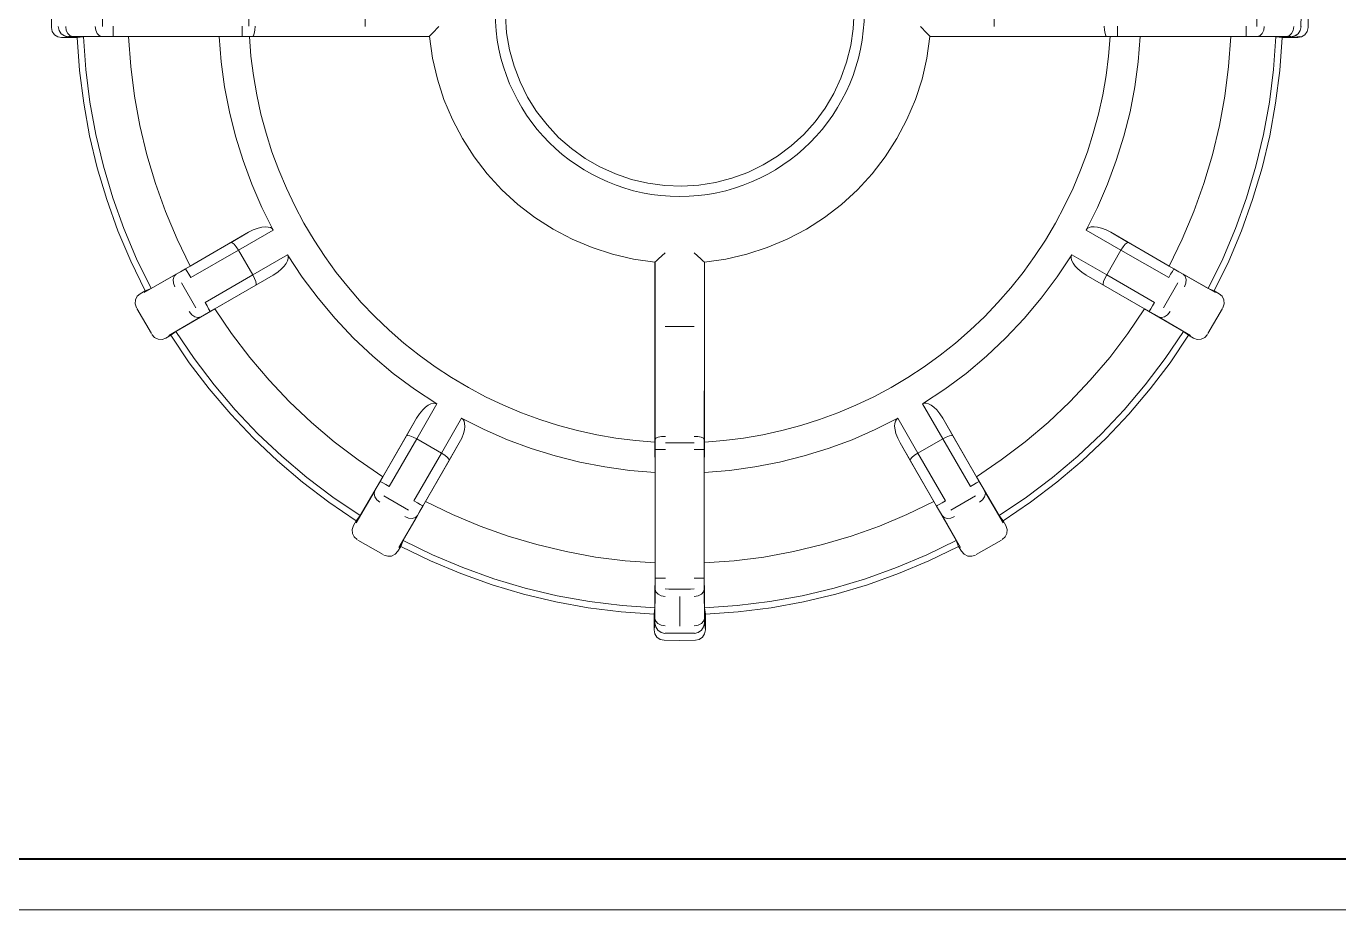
# Model space of a CAD drawing. Header units: millimetres. Extents: x -3630 to 1270, y -52213 to -49192.
# Drawn here: x -1642.07 to -1616.49, y -51440.64 to -51423.42 of the extents above; entities that cross this region are included whole.
import ezdxf

# ---------------------------------------------------------------- set-up
doc = ezdxf.new("R2010")
doc.units = ezdxf.units.MM
doc.linetypes.add('CENTER', pattern=[2, 1.25, -0.25, 0.25, -0.25])
doc.layers.add('1', color=1, linetype='CENTER')

msp = doc.modelspace()

# ---------------------------------------------------------------- linework, layer by layer
at = {"layer": '1', "color": 7, "linetype": 'Continuous', "lineweight": 18}
for p, q in [((-1641.582, -51422.84), (-1641.582, -51423.45)), ((-1617.09, -51423.45), (-1617.09, -51422.84)), ((-1641.248, -51423.627), (-1641.382, -51423.645)), ((-1641.382, -51423.645), (-1641.076, -51423.645)), ((-1640.588, -51423.624), (-1641.161, -51423.626)), ((-1640.952, -51423.628), (-1641.076, -51423.645)), ((-1640.075, -51423.625), (-1640.952, -51423.628)), ((-1637.866, -51423.624), (-1640.376, -51423.624)), ((-1640.075, -51423.625), (-1638.312, -51423.625)), ((-1638.312, -51423.625), (-1637.722, -51423.626)), ((-1637.662, -51423.624), (-1637.866, -51423.624)), ((-1637.722, -51423.626), (-1634.212, -51423.626)), ((-1635.769, -51423.625), (-1637.662, -51423.624)), ((-1635.207, -51423.626), (-1635.769, -51423.625)), ((-1634.215, -51423.626), (-1635.207, -51423.626)), ((-1620.95, -51423.626), (-1624.46, -51423.626)), ((-1624.457, -51423.626), (-1623.466, -51423.626)), ((-1623.466, -51423.626), (-1622.904, -51423.625)), ((-1622.904, -51423.625), (-1621.011, -51423.624)), ((-1621.011, -51423.624), (-1620.806, -51423.624)), ((-1620.36, -51423.625), (-1620.95, -51423.626)), ((-1620.806, -51423.624), (-1618.297, -51423.624)), ((-1618.597, -51423.625), (-1620.36, -51423.625)), ((-1617.72, -51423.628), (-1618.597, -51423.625)), ((-1618.085, -51423.624), (-1617.512, -51423.626)), ((-1617.597, -51423.645), (-1617.72, -51423.628)), ((-1617.29, -51423.645), (-1617.597, -51423.645)), ((-1617.408, -51423.629), (-1617.29, -51423.645)), ((-1637.738, -51427.44), (-1638.877, -51428.098)), ((-1637.738, -51427.44), (-1638.079, -51427.638)), ((-1637.936, -51427.788), (-1637.256, -51427.396)), ((-1621.416, -51427.396), (-1620.736, -51427.788)), ((-1620.935, -51427.44), (-1619.795, -51428.098)), ((-1620.594, -51427.638), (-1620.935, -51427.44)), ((-1638.966, -51428.151), (-1638.079, -51427.638)), ((-1638.866, -51428.324), (-1637.936, -51427.788)), ((-1637.658, -51428.271), (-1637.936, -51427.788)), ((-1636.978, -51427.878), (-1637.658, -51428.271)), ((-1621.014, -51428.271), (-1621.695, -51427.878)), ((-1620.736, -51427.788), (-1621.014, -51428.271)), ((-1620.736, -51427.788), (-1619.806, -51428.324)), ((-1619.706, -51428.151), (-1620.594, -51427.638)), ((-1639.638, -51428.534), (-1638.877, -51428.098)), ((-1629.818, -51431.531), (-1629.818, -51428.021)), ((-1629.817, -51428.023), (-1629.817, -51429.015)), ((-1628.855, -51431.531), (-1628.855, -51428.021)), ((-1628.855, -51428.023), (-1628.855, -51429.015)), ((-1619.795, -51428.098), (-1619.034, -51428.534)), ((-1637.658, -51428.271), (-1638.587, -51428.808)), ((-1637.257, -51428.273), (-1638.396, -51428.93)), ((-1637.599, -51428.469), (-1637.257, -51428.273)), ((-1621.415, -51428.273), (-1620.276, -51428.93)), ((-1621.415, -51428.273), (-1621.074, -51428.469)), ((-1620.086, -51428.808), (-1621.014, -51428.271)), ((-1639.753, -51428.581), (-1639.849, -51428.637)), ((-1639.753, -51428.581), (-1639.638, -51428.534)), ((-1638.487, -51428.981), (-1637.599, -51428.469)), ((-1620.186, -51428.981), (-1621.074, -51428.469)), ((-1619.034, -51428.534), (-1618.92, -51428.581)), ((-1618.92, -51428.581), (-1618.824, -51428.637)), ((-1639.63, -51429.415), (-1639.913, -51428.924)), ((-1638.396, -51428.93), (-1639.154, -51429.371)), ((-1629.817, -51429.015), (-1629.817, -51429.577)), ((-1628.855, -51429.015), (-1628.855, -51429.577)), ((-1619.518, -51429.371), (-1620.276, -51428.93)), ((-1618.759, -51428.924), (-1619.042, -51429.415)), ((-1639.154, -51429.371), (-1639.253, -51429.447)), ((-1619.42, -51429.447), (-1619.518, -51429.371)), ((-1639.253, -51429.447), (-1639.349, -51429.503)), ((-1629.817, -51429.577), (-1629.815, -51431.47)), ((-1628.855, -51429.577), (-1628.857, -51431.47)), ((-1619.42, -51429.447), (-1619.324, -51429.503)), ((-1634.462, -51431.466), (-1634.069, -51430.786)), ((-1624.603, -51430.786), (-1624.21, -51431.466)), ((-1634.464, -51431.066), (-1635.122, -51432.205)), ((-1634.464, -51431.066), (-1634.661, -51431.407)), ((-1633.587, -51431.064), (-1633.98, -51431.745)), ((-1624.692, -51431.745), (-1625.085, -51431.064)), ((-1624.208, -51431.066), (-1623.55, -51432.205)), ((-1624.012, -51431.407), (-1624.208, -51431.066)), ((-1635.173, -51432.295), (-1634.661, -51431.407)), ((-1635, -51432.395), (-1634.462, -51431.466)), ((-1633.98, -51431.745), (-1634.462, -51431.466)), ((-1629.815, -51431.47), (-1629.815, -51431.675)), ((-1628.857, -51431.47), (-1628.857, -51431.675)), ((-1624.21, -51431.466), (-1624.692, -51431.745)), ((-1624.21, -51431.466), (-1623.672, -51432.395)), ((-1623.499, -51432.295), (-1624.012, -51431.407)), ((-1633.632, -51431.546), (-1634.29, -51432.685)), ((-1633.83, -51431.887), (-1633.632, -51431.546)), ((-1629.817, -51432.12), (-1629.818, -51431.531)), ((-1629.815, -51431.675), (-1629.815, -51434.184)), ((-1628.857, -51431.675), (-1628.857, -51434.184)), ((-1628.856, -51432.121), (-1628.855, -51431.531)), ((-1625.04, -51431.546), (-1624.383, -51432.685)), ((-1625.04, -51431.546), (-1624.843, -51431.887)), ((-1633.98, -51431.745), (-1634.515, -51432.675)), ((-1634.342, -51432.775), (-1633.83, -51431.887)), ((-1624.33, -51432.775), (-1624.843, -51431.887)), ((-1624.157, -51432.675), (-1624.692, -51431.745)), ((-1635.563, -51432.963), (-1635.122, -51432.205)), ((-1629.817, -51433.884), (-1629.817, -51432.12)), ((-1628.856, -51433.884), (-1628.856, -51432.121)), ((-1623.55, -51432.205), (-1623.109, -51432.963)), ((-1634.29, -51432.685), (-1634.726, -51433.446)), ((-1623.947, -51433.446), (-1624.383, -51432.685)), ((-1635.639, -51433.061), (-1635.563, -51432.963)), ((-1623.109, -51432.963), (-1623.033, -51433.061)), ((-1635.639, -51433.061), (-1635.694, -51433.157)), ((-1623.033, -51433.061), (-1622.978, -51433.157)), ((-1635.116, -51433.722), (-1635.607, -51433.439)), ((-1634.726, -51433.446), (-1634.773, -51433.561)), ((-1623.9, -51433.561), (-1623.947, -51433.446)), ((-1623.066, -51433.439), (-1623.557, -51433.722)), ((-1634.773, -51433.561), (-1634.828, -51433.657)), ((-1623.9, -51433.561), (-1623.844, -51433.657)), ((-1629.82, -51434.761), (-1629.817, -51433.884)), ((-1628.856, -51433.884), (-1628.853, -51434.761)), ((-1629.816, -51434.396), (-1629.818, -51434.969)), ((-1628.857, -51434.396), (-1628.855, -51434.969)), ((-1629.836, -51434.884), (-1629.82, -51434.761)), ((-1628.853, -51434.761), (-1628.836, -51434.884)), ((-1629.836, -51435.191), (-1629.836, -51434.884)), ((-1628.836, -51435.191), (-1628.836, -51434.884)), ((-1629.818, -51435.057), (-1629.836, -51435.191)), ((-1628.854, -51435.057), (-1628.836, -51435.191)), ((-1629.641, -51435.391), (-1629.336, -51435.395)), ((-1629.336, -51435.395), (-1629.031, -51435.391)), ((-1664.336, -51439.645), (-1594.336, -51439.645)), ((-1594.336, -51439.667), (-1664.336, -51439.667)), ((-1665.836, -51440.645), (-1592.836, -51440.645))]:
    msp.add_line(p, q, dxfattribs=at)
at = {"layer": '1', "color": 7, "linetype": 'Continuous', "lineweight": 13}
for p, q in [((-1637.736, -51422.865), (-1637.736, -51423.424)), ((-1635.466, -51422.863), (-1635.466, -51423.426)), ((-1623.206, -51423.426), (-1623.206, -51422.863)), ((-1621.015, -51423.623), (-1622.908, -51423.625)), ((-1618.297, -51423.623), (-1620.806, -51423.623)), ((-1617.347, -51423.611), (-1617.213, -51423.629)), ((-1639.161, -51428.264), (-1639.775, -51428.615)), ((-1619.511, -51428.264), (-1618.897, -51428.615)), ((-1638.766, -51428.912), (-1639.046, -51428.427)), ((-1619.627, -51428.427), (-1619.907, -51428.912)), ((-1639.913, -51428.925), (-1639.63, -51429.415)), ((-1638.682, -51429.094), (-1639.293, -51429.449)), ((-1619.99, -51429.094), (-1619.379, -51429.449)), ((-1619.042, -51429.414), (-1618.759, -51428.924)), ((-1629.617, -51429.275), (-1629.055, -51429.275)), ((-1629.057, -51431.545), (-1629.615, -51431.545)), ((-1635.285, -51432.49), (-1635.641, -51433.102)), ((-1623.387, -51432.491), (-1623.031, -51433.102)), ((-1634.619, -51432.854), (-1635.104, -51432.574)), ((-1624.054, -51432.854), (-1623.569, -51432.574)), ((-1634.455, -51432.97), (-1634.807, -51433.583)), ((-1624.217, -51432.969), (-1623.865, -51433.583)), ((-1635.606, -51433.439), (-1635.116, -51433.722)), ((-1623.556, -51433.721), (-1623.066, -51433.439)), ((-1629.336, -51435.114), (-1629.336, -51434.541))]:
    msp.add_line(p, q, dxfattribs=at)
at = {"layer": '1', "color": 7, "linetype": 'Continuous', "lineweight": 18}
for points in [[(-1625.939, -51423.145), (-1625.955, -51423.475), (-1626.003, -51423.802), (-1626.083, -51424.124), (-1626.193, -51424.435), (-1626.334, -51424.735), (-1626.503, -51425.02), (-1626.699, -51425.286), (-1626.92, -51425.533), (-1627.163, -51425.756), (-1627.428, -51425.955), (-1627.71, -51426.128), (-1628.008, -51426.272), (-1628.319, -51426.386), (-1628.639, -51426.47), (-1628.966, -51426.522), (-1629.296, -51426.542), (-1629.627, -51426.53), (-1629.955, -51426.485), (-1630.277, -51426.409), (-1630.59, -51426.302), (-1630.891, -51426.165), (-1631.178, -51426), (-1631.447, -51425.807), (-1631.696, -51425.589), (-1631.922, -51425.348), (-1632.124, -51425.086), (-1632.3, -51424.806), (-1632.447, -51424.509), (-1632.565, -51424.2), (-1632.653, -51423.881), (-1632.709, -51423.555), (-1632.733, -51423.225)], [(-1641.582, -51423.45), (-1641.566, -51423.525), (-1641.522, -51423.588), (-1641.458, -51423.63), (-1641.382, -51423.645)], [(-1641.248, -51423.627), (-1641.324, -51423.612), (-1641.388, -51423.57), (-1641.432, -51423.506), (-1641.448, -51423.431)], [(-1641.161, -51423.626), (-1641.214, -51423.611), (-1641.26, -51423.568), (-1641.29, -51423.505), (-1641.302, -51423.429)], [(-1640.588, -51423.624), (-1640.641, -51423.609), (-1640.687, -51423.566), (-1640.718, -51423.503), (-1640.729, -51423.427)], [(-1640.376, -51423.624), (-1640.376, -51423.608), (-1640.376, -51423.565), (-1640.376, -51423.5), (-1640.376, -51423.424)], [(-1637.866, -51423.624), (-1637.866, -51423.608), (-1637.866, -51423.565), (-1637.866, -51423.5), (-1637.866, -51423.424)], [(-1637.662, -51423.624), (-1637.642, -51423.608), (-1637.626, -51423.565), (-1637.614, -51423.5), (-1637.611, -51423.424)], [(-1634.215, -51423.626), (-1634.21, -51423.62), (-1634.196, -51423.605), (-1634.151, -51423.556), (-1634.03, -51423.426)], [(-1624.642, -51423.426), (-1624.521, -51423.556), (-1624.476, -51423.605), (-1624.462, -51423.62), (-1624.457, -51423.626)], [(-1621.062, -51423.424), (-1621.058, -51423.5), (-1621.047, -51423.565), (-1621.03, -51423.608), (-1621.011, -51423.624)], [(-1620.806, -51423.424), (-1620.806, -51423.5), (-1620.806, -51423.565), (-1620.806, -51423.608), (-1620.806, -51423.624)], [(-1618.297, -51423.424), (-1618.297, -51423.5), (-1618.297, -51423.565), (-1618.297, -51423.608), (-1618.297, -51423.624)], [(-1617.943, -51423.427), (-1617.955, -51423.503), (-1617.986, -51423.566), (-1618.031, -51423.609), (-1618.085, -51423.624)], [(-1617.37, -51423.429), (-1617.382, -51423.505), (-1617.413, -51423.568), (-1617.458, -51423.611), (-1617.512, -51423.626)], [(-1617.224, -51423.431), (-1617.241, -51423.506), (-1617.284, -51423.57), (-1617.349, -51423.612), (-1617.424, -51423.627)], [(-1617.29, -51423.645), (-1617.215, -51423.63), (-1617.15, -51423.588), (-1617.107, -51423.525), (-1617.09, -51423.45)], [(-1641.161, -51423.626), (-1641.224, -51423.626), (-1641.241, -51423.626), (-1641.248, -51423.627)], [(-1641.076, -51423.645), (-1641.031, -51424.287), (-1640.95, -51424.926), (-1640.835, -51425.559), (-1640.686, -51426.186), (-1640.502, -51426.803), (-1640.285, -51427.409), (-1640.035, -51428.002), (-1639.753, -51428.581)], [(-1639.638, -51428.534), (-1639.919, -51427.959), (-1640.168, -51427.369), (-1640.384, -51426.767), (-1640.566, -51426.154), (-1640.715, -51425.531), (-1640.829, -51424.902), (-1640.908, -51424.266), (-1640.952, -51423.628)], [(-1640.376, -51423.624), (-1640.49, -51423.624), (-1640.588, -51423.624)], [(-1638.877, -51428.098), (-1639.132, -51427.573), (-1639.357, -51427.035), (-1639.554, -51426.486), (-1639.72, -51425.927), (-1639.855, -51425.359), (-1639.96, -51424.786), (-1640.033, -51424.207), (-1640.075, -51423.625)], [(-1637.256, -51427.396), (-1637.478, -51426.954), (-1637.674, -51426.503), (-1637.846, -51426.041), (-1637.992, -51425.569), (-1638.112, -51425.09), (-1638.206, -51424.606), (-1638.272, -51424.118), (-1638.312, -51423.625)], [(-1637.722, -51423.626), (-1637.692, -51424.007), (-1637.644, -51424.386), (-1637.579, -51424.762), (-1637.497, -51425.136), (-1637.398, -51425.505), (-1637.282, -51425.869), (-1637.15, -51426.227), (-1637.002, -51426.58), (-1636.837, -51426.925), (-1636.658, -51427.262), (-1636.463, -51427.591), (-1636.253, -51427.911), (-1636.029, -51428.221), (-1635.792, -51428.519), (-1635.541, -51428.807), (-1635.276, -51429.084), (-1635, -51429.348), (-1634.712, -51429.599), (-1634.413, -51429.837), (-1634.103, -51430.061), (-1633.783, -51430.271), (-1633.455, -51430.466), (-1633.118, -51430.645), (-1632.772, -51430.81), (-1632.42, -51430.958), (-1632.062, -51431.09), (-1631.698, -51431.206), (-1631.328, -51431.305), (-1630.954, -51431.387), (-1630.578, -51431.452), (-1630.199, -51431.5), (-1629.818, -51431.531)], [(-1629.818, -51428.021), (-1630.236, -51427.962), (-1630.644, -51427.867), (-1631.042, -51427.738), (-1631.431, -51427.574), (-1631.805, -51427.378), (-1632.158, -51427.151), (-1632.49, -51426.895), (-1632.801, -51426.61), (-1633.086, -51426.299), (-1633.342, -51425.967), (-1633.569, -51425.614), (-1633.765, -51425.241), (-1633.93, -51424.851), (-1634.059, -51424.453), (-1634.153, -51424.044), (-1634.212, -51423.626)], [(-1624.46, -51423.626), (-1624.519, -51424.044), (-1624.613, -51424.452), (-1624.743, -51424.851), (-1624.907, -51425.24), (-1625.103, -51425.613), (-1625.329, -51425.966), (-1625.585, -51426.298), (-1625.871, -51426.609), (-1626.182, -51426.895), (-1626.514, -51427.151), (-1626.867, -51427.377), (-1627.24, -51427.574), (-1627.629, -51427.738), (-1628.028, -51427.867), (-1628.437, -51427.962), (-1628.855, -51428.021)], [(-1628.855, -51431.531), (-1628.473, -51431.5), (-1628.095, -51431.452), (-1627.719, -51431.387), (-1627.345, -51431.305), (-1626.976, -51431.206), (-1626.612, -51431.091), (-1626.254, -51430.959), (-1625.901, -51430.81), (-1625.555, -51430.646), (-1625.218, -51430.466), (-1624.89, -51430.271), (-1624.57, -51430.062), (-1624.26, -51429.837), (-1623.961, -51429.6), (-1623.673, -51429.349), (-1623.397, -51429.085), (-1623.133, -51428.808), (-1622.882, -51428.52), (-1622.644, -51428.221), (-1622.42, -51427.911), (-1622.21, -51427.592), (-1622.015, -51427.263), (-1621.836, -51426.926), (-1621.671, -51426.581), (-1621.523, -51426.228), (-1621.391, -51425.87), (-1621.275, -51425.506), (-1621.176, -51425.136), (-1621.093, -51424.763), (-1621.028, -51424.386), (-1620.981, -51424.008), (-1620.95, -51423.626)], [(-1620.36, -51423.625), (-1620.4, -51424.117), (-1620.467, -51424.605), (-1620.56, -51425.089), (-1620.68, -51425.568), (-1620.827, -51426.04), (-1620.998, -51426.502), (-1621.194, -51426.954), (-1621.416, -51427.396)], [(-1618.597, -51423.625), (-1618.639, -51424.207), (-1618.712, -51424.786), (-1618.817, -51425.359), (-1618.952, -51425.927), (-1619.119, -51426.486), (-1619.315, -51427.035), (-1619.541, -51427.573), (-1619.795, -51428.098)], [(-1617.72, -51423.628), (-1617.764, -51424.266), (-1617.843, -51424.902), (-1617.957, -51425.531), (-1618.106, -51426.154), (-1618.289, -51426.767), (-1618.505, -51427.369), (-1618.754, -51427.959), (-1619.034, -51428.534)], [(-1618.92, -51428.581), (-1618.637, -51428.002), (-1618.387, -51427.409), (-1618.17, -51426.803), (-1617.987, -51426.186), (-1617.837, -51425.559), (-1617.722, -51424.926), (-1617.642, -51424.287), (-1617.597, -51423.645)], [(-1618.297, -51423.624), (-1618.182, -51423.624), (-1618.085, -51423.624)], [(-1617.512, -51423.626), (-1617.448, -51423.626), (-1617.431, -51423.626), (-1617.424, -51423.627)], [(-1637.738, -51427.44), (-1637.646, -51427.394), (-1637.554, -51427.359), (-1637.48, -51427.341), (-1637.411, -51427.334), (-1637.357, -51427.337), (-1637.311, -51427.349), (-1637.278, -51427.369), (-1637.256, -51427.396)], [(-1621.416, -51427.396), (-1621.393, -51427.367), (-1621.359, -51427.348), (-1621.315, -51427.336), (-1621.259, -51427.334), (-1621.193, -51427.341), (-1621.119, -51427.359), (-1621.027, -51427.393), (-1620.935, -51427.44)], [(-1637.936, -51427.788), (-1637.978, -51427.723), (-1638.02, -51427.672), (-1638.055, -51427.642), (-1638.079, -51427.638)], [(-1636.978, -51427.878), (-1636.965, -51427.912), (-1636.965, -51427.951), (-1636.977, -51427.995), (-1637.003, -51428.045), (-1637.042, -51428.098), (-1637.095, -51428.154), (-1637.17, -51428.216), (-1637.257, -51428.273)], [(-1634.069, -51430.786), (-1634.503, -51430.5), (-1634.918, -51430.191), (-1635.314, -51429.857), (-1635.692, -51429.501), (-1636.049, -51429.123), (-1636.382, -51428.727), (-1636.692, -51428.312), (-1636.978, -51427.878)], [(-1629.617, -51427.839), (-1629.747, -51427.96), (-1629.797, -51428.005), (-1629.812, -51428.018), (-1629.817, -51428.023)], [(-1628.855, -51428.023), (-1628.861, -51428.018), (-1628.876, -51428.005), (-1628.925, -51427.96), (-1629.055, -51427.839)], [(-1621.695, -51427.878), (-1621.981, -51428.311), (-1622.29, -51428.726), (-1622.623, -51429.123), (-1622.98, -51429.5), (-1623.358, -51429.857), (-1623.754, -51430.19), (-1624.169, -51430.5), (-1624.603, -51430.786)], [(-1621.415, -51428.273), (-1621.501, -51428.217), (-1621.577, -51428.154), (-1621.63, -51428.099), (-1621.671, -51428.043), (-1621.696, -51427.995), (-1621.708, -51427.948), (-1621.707, -51427.91), (-1621.695, -51427.878)], [(-1620.594, -51427.638), (-1620.617, -51427.642), (-1620.652, -51427.672), (-1620.694, -51427.723), (-1620.736, -51427.788)], [(-1639.15, -51428.256), (-1639.189, -51428.297), (-1639.207, -51428.357), (-1639.201, -51428.429), (-1639.173, -51428.5)], [(-1639.15, -51428.256), (-1639.066, -51428.208), (-1638.966, -51428.151)], [(-1638.966, -51428.151), (-1638.959, -51428.164), (-1638.937, -51428.201), (-1638.904, -51428.258), (-1638.866, -51428.324)], [(-1637.599, -51428.469), (-1637.591, -51428.447), (-1637.599, -51428.402), (-1637.622, -51428.34), (-1637.658, -51428.271)], [(-1621.014, -51428.271), (-1621.05, -51428.34), (-1621.074, -51428.402), (-1621.082, -51428.447), (-1621.074, -51428.469)], [(-1619.806, -51428.324), (-1619.768, -51428.258), (-1619.735, -51428.201), (-1619.714, -51428.164), (-1619.706, -51428.151)], [(-1619.522, -51428.256), (-1619.607, -51428.208), (-1619.706, -51428.151)], [(-1619.5, -51428.5), (-1619.471, -51428.429), (-1619.465, -51428.357), (-1619.483, -51428.297), (-1619.522, -51428.256)], [(-1639.849, -51428.637), (-1639.907, -51428.688), (-1639.942, -51428.758), (-1639.947, -51428.836), (-1639.922, -51428.91)], [(-1618.751, -51428.91), (-1618.725, -51428.836), (-1618.731, -51428.758), (-1618.765, -51428.688), (-1618.824, -51428.637)], [(-1638.487, -51428.981), (-1638.494, -51428.968), (-1638.516, -51428.931), (-1638.548, -51428.874), (-1638.587, -51428.808)], [(-1620.186, -51428.981), (-1620.178, -51428.968), (-1620.156, -51428.931), (-1620.124, -51428.874), (-1620.086, -51428.808)], [(-1638.893, -51428.985), (-1638.845, -51429.046), (-1638.786, -51429.087), (-1638.725, -51429.102), (-1638.67, -51429.088)], [(-1638.67, -51429.088), (-1638.586, -51429.039), (-1638.487, -51428.981)], [(-1635.122, -51432.205), (-1635.605, -51431.878), (-1636.069, -51431.525), (-1636.514, -51431.147), (-1636.938, -51430.746), (-1637.339, -51430.322), (-1637.716, -51429.878), (-1638.069, -51429.413), (-1638.396, -51428.93)], [(-1620.276, -51428.93), (-1620.603, -51429.413), (-1620.956, -51429.878), (-1621.334, -51430.322), (-1621.735, -51430.746), (-1622.158, -51431.147), (-1622.603, -51431.525), (-1623.068, -51431.878), (-1623.55, -51432.205)], [(-1620.002, -51429.088), (-1620.086, -51429.039), (-1620.186, -51428.981)], [(-1620.002, -51429.088), (-1619.948, -51429.102), (-1619.886, -51429.087), (-1619.827, -51429.046), (-1619.78, -51428.985)], [(-1635.563, -51432.963), (-1636.094, -51432.605), (-1636.604, -51432.219), (-1637.092, -51431.805), (-1637.557, -51431.366), (-1637.997, -51430.901), (-1638.411, -51430.413), (-1638.797, -51429.902), (-1639.154, -51429.371)], [(-1619.518, -51429.371), (-1619.875, -51429.902), (-1620.262, -51430.413), (-1620.675, -51430.901), (-1621.115, -51431.366), (-1621.58, -51431.805), (-1622.068, -51432.219), (-1622.579, -51432.605), (-1623.109, -51432.963)], [(-1639.622, -51429.429), (-1639.57, -51429.488), (-1639.5, -51429.523), (-1639.422, -51429.528), (-1639.349, -51429.503)], [(-1639.253, -51429.447), (-1638.893, -51429.981), (-1638.504, -51430.494), (-1638.087, -51430.985), (-1637.645, -51431.453), (-1637.177, -51431.896), (-1636.686, -51432.312), (-1636.173, -51432.701), (-1635.639, -51433.061)], [(-1623.033, -51433.061), (-1622.5, -51432.701), (-1621.986, -51432.312), (-1621.495, -51431.896), (-1621.028, -51431.453), (-1620.585, -51430.985), (-1620.169, -51430.494), (-1619.78, -51429.981), (-1619.42, -51429.447)], [(-1619.324, -51429.503), (-1619.25, -51429.528), (-1619.172, -51429.523), (-1619.102, -51429.488), (-1619.051, -51429.429)], [(-1634.464, -51431.066), (-1634.408, -51430.98), (-1634.345, -51430.903), (-1634.291, -51430.851), (-1634.235, -51430.81), (-1634.186, -51430.785), (-1634.14, -51430.773), (-1634.102, -51430.774), (-1634.069, -51430.786)], [(-1624.603, -51430.786), (-1624.569, -51430.773), (-1624.53, -51430.773), (-1624.485, -51430.786), (-1624.436, -51430.811), (-1624.382, -51430.85), (-1624.327, -51430.903), (-1624.265, -51430.979), (-1624.208, -51431.066)], [(-1633.587, -51431.064), (-1633.559, -51431.087), (-1633.539, -51431.121), (-1633.528, -51431.166), (-1633.525, -51431.222), (-1633.533, -51431.287), (-1633.551, -51431.362), (-1633.585, -51431.454), (-1633.632, -51431.546)], [(-1629.817, -51432.12), (-1630.309, -51432.081), (-1630.797, -51432.014), (-1631.281, -51431.921), (-1631.76, -51431.8), (-1632.232, -51431.654), (-1632.694, -51431.483), (-1633.146, -51431.286), (-1633.587, -51431.064)], [(-1625.085, -51431.064), (-1625.526, -51431.286), (-1625.978, -51431.483), (-1626.44, -51431.654), (-1626.912, -51431.8), (-1627.391, -51431.921), (-1627.875, -51432.014), (-1628.363, -51432.081), (-1628.856, -51432.121)], [(-1625.04, -51431.546), (-1625.087, -51431.455), (-1625.121, -51431.362), (-1625.14, -51431.289), (-1625.147, -51431.22), (-1625.144, -51431.165), (-1625.132, -51431.119), (-1625.112, -51431.086), (-1625.085, -51431.064)], [(-1634.462, -51431.466), (-1634.531, -51431.431), (-1634.593, -51431.407), (-1634.638, -51431.399), (-1634.661, -51431.407)], [(-1629.615, -51431.419), (-1629.692, -51431.423), (-1629.757, -51431.434), (-1629.8, -51431.451), (-1629.815, -51431.47)], [(-1628.857, -51431.47), (-1628.872, -51431.451), (-1628.916, -51431.434), (-1628.981, -51431.423), (-1629.057, -51431.419)], [(-1624.012, -51431.407), (-1624.034, -51431.399), (-1624.079, -51431.407), (-1624.141, -51431.431), (-1624.21, -51431.466)], [(-1629.615, -51431.675), (-1629.692, -51431.675), (-1629.756, -51431.675), (-1629.8, -51431.675), (-1629.815, -51431.675)], [(-1628.857, -51431.675), (-1628.873, -51431.675), (-1628.916, -51431.675), (-1628.981, -51431.675), (-1629.057, -51431.675)], [(-1633.83, -51431.887), (-1633.834, -51431.864), (-1633.863, -51431.829), (-1633.914, -51431.787), (-1633.98, -51431.745)], [(-1624.692, -51431.745), (-1624.758, -51431.787), (-1624.809, -51431.829), (-1624.839, -51431.864), (-1624.843, -51431.887)], [(-1635.279, -51432.478), (-1635.293, -51432.533), (-1635.278, -51432.594), (-1635.238, -51432.653), (-1635.177, -51432.701)], [(-1635.279, -51432.478), (-1635.231, -51432.395), (-1635.173, -51432.295)], [(-1635.173, -51432.295), (-1635.16, -51432.303), (-1635.122, -51432.324), (-1635.066, -51432.357), (-1635, -51432.395)], [(-1623.499, -51432.295), (-1623.513, -51432.303), (-1623.55, -51432.324), (-1623.606, -51432.357), (-1623.672, -51432.395)], [(-1623.393, -51432.478), (-1623.442, -51432.394), (-1623.499, -51432.295)], [(-1623.495, -51432.701), (-1623.435, -51432.653), (-1623.394, -51432.594), (-1623.379, -51432.533), (-1623.393, -51432.478)], [(-1634.342, -51432.775), (-1634.356, -51432.767), (-1634.393, -51432.745), (-1634.449, -51432.713), (-1634.515, -51432.675)], [(-1629.817, -51433.884), (-1630.398, -51433.842), (-1630.977, -51433.769), (-1631.551, -51433.664), (-1632.118, -51433.528), (-1632.678, -51433.362), (-1633.227, -51433.166), (-1633.765, -51432.94), (-1634.29, -51432.685)], [(-1624.383, -51432.685), (-1624.907, -51432.94), (-1625.445, -51433.166), (-1625.995, -51433.362), (-1626.554, -51433.528), (-1627.121, -51433.664), (-1627.695, -51433.769), (-1628.274, -51433.842), (-1628.856, -51433.884)], [(-1624.33, -51432.775), (-1624.317, -51432.767), (-1624.279, -51432.745), (-1624.223, -51432.713), (-1624.157, -51432.675)], [(-1634.692, -51432.981), (-1634.62, -51433.01), (-1634.549, -51433.016), (-1634.488, -51432.998), (-1634.448, -51432.959)], [(-1634.448, -51432.959), (-1634.399, -51432.874), (-1634.342, -51432.775)], [(-1624.224, -51432.959), (-1624.273, -51432.874), (-1624.33, -51432.775)], [(-1624.224, -51432.959), (-1624.184, -51432.998), (-1624.124, -51433.016), (-1624.052, -51433.01), (-1623.981, -51432.981)], [(-1635.694, -51433.157), (-1635.719, -51433.231), (-1635.714, -51433.309), (-1635.68, -51433.379), (-1635.621, -51433.43)], [(-1623.051, -51433.43), (-1622.993, -51433.379), (-1622.958, -51433.309), (-1622.953, -51433.231), (-1622.978, -51433.157)], [(-1629.82, -51434.761), (-1630.458, -51434.717), (-1631.093, -51434.637), (-1631.723, -51434.523), (-1632.345, -51434.375), (-1632.959, -51434.192), (-1633.561, -51433.976), (-1634.151, -51433.727), (-1634.726, -51433.446)], [(-1623.947, -51433.446), (-1624.522, -51433.727), (-1625.111, -51433.976), (-1625.714, -51434.192), (-1626.327, -51434.375), (-1626.95, -51434.523), (-1627.579, -51434.637), (-1628.214, -51434.717), (-1628.853, -51434.761)], [(-1635.101, -51433.73), (-1635.027, -51433.755), (-1634.95, -51433.75), (-1634.88, -51433.716), (-1634.828, -51433.657)], [(-1634.773, -51433.561), (-1634.194, -51433.843), (-1633.601, -51434.093), (-1632.994, -51434.311), (-1632.377, -51434.494), (-1631.751, -51434.644), (-1631.117, -51434.759), (-1630.479, -51434.839), (-1629.836, -51434.884)], [(-1628.836, -51434.884), (-1628.194, -51434.839), (-1627.555, -51434.759), (-1626.921, -51434.644), (-1626.295, -51434.494), (-1625.678, -51434.311), (-1625.072, -51434.093), (-1624.478, -51433.843), (-1623.9, -51433.561)], [(-1623.844, -51433.657), (-1623.793, -51433.716), (-1623.723, -51433.75), (-1623.645, -51433.755), (-1623.571, -51433.73)], [(-1629.815, -51434.184), (-1629.815, -51434.299), (-1629.816, -51434.396)], [(-1629.615, -51434.184), (-1629.692, -51434.184), (-1629.756, -51434.184), (-1629.8, -51434.184), (-1629.815, -51434.184)], [(-1628.857, -51434.184), (-1628.873, -51434.184), (-1628.916, -51434.184), (-1628.981, -51434.184), (-1629.057, -51434.184)], [(-1628.857, -51434.184), (-1628.857, -51434.298), (-1628.857, -51434.396)], [(-1629.619, -51434.537), (-1629.694, -51434.526), (-1629.758, -51434.495), (-1629.801, -51434.45), (-1629.816, -51434.396)], [(-1628.857, -51434.396), (-1628.872, -51434.45), (-1628.914, -51434.495), (-1628.978, -51434.526), (-1629.053, -51434.537)], [(-1629.818, -51434.969), (-1629.818, -51435.032), (-1629.818, -51435.05), (-1629.818, -51435.057)], [(-1629.621, -51435.11), (-1629.696, -51435.099), (-1629.76, -51435.068), (-1629.802, -51435.022), (-1629.818, -51434.969)], [(-1628.855, -51434.969), (-1628.87, -51435.022), (-1628.912, -51435.068), (-1628.976, -51435.099), (-1629.051, -51435.11)], [(-1628.855, -51434.969), (-1628.854, -51435.032), (-1628.854, -51435.05), (-1628.854, -51435.057)], [(-1629.836, -51435.191), (-1629.821, -51435.266), (-1629.779, -51435.33), (-1629.716, -51435.374), (-1629.641, -51435.391)], [(-1629.623, -51435.257), (-1629.698, -51435.24), (-1629.761, -51435.196), (-1629.803, -51435.132), (-1629.818, -51435.057)], [(-1628.854, -51435.057), (-1628.869, -51435.132), (-1628.911, -51435.196), (-1628.974, -51435.24), (-1629.049, -51435.257)], [(-1629.031, -51435.391), (-1628.956, -51435.374), (-1628.893, -51435.33), (-1628.851, -51435.266), (-1628.836, -51435.191)]]:
    msp.add_lwpolyline(points, dxfattribs=at)
at = {"layer": '1', "color": 7, "linetype": 'Continuous', "lineweight": 13}
for radius, start, end in [(11.25, 178.5686, 181.4314), (11.25, 358.566, 1.4314), (12.11, 358.6425, 1.3555), (3.597, 180.0036, 0), (11.25, 268.5687, 271.4314), (12.11, 268.6446, 271.3555)]:
    msp.add_arc((-1629.336, -51423.145), radius, start, end, dxfattribs=at)

doc.saveas('drawing.dxf')
